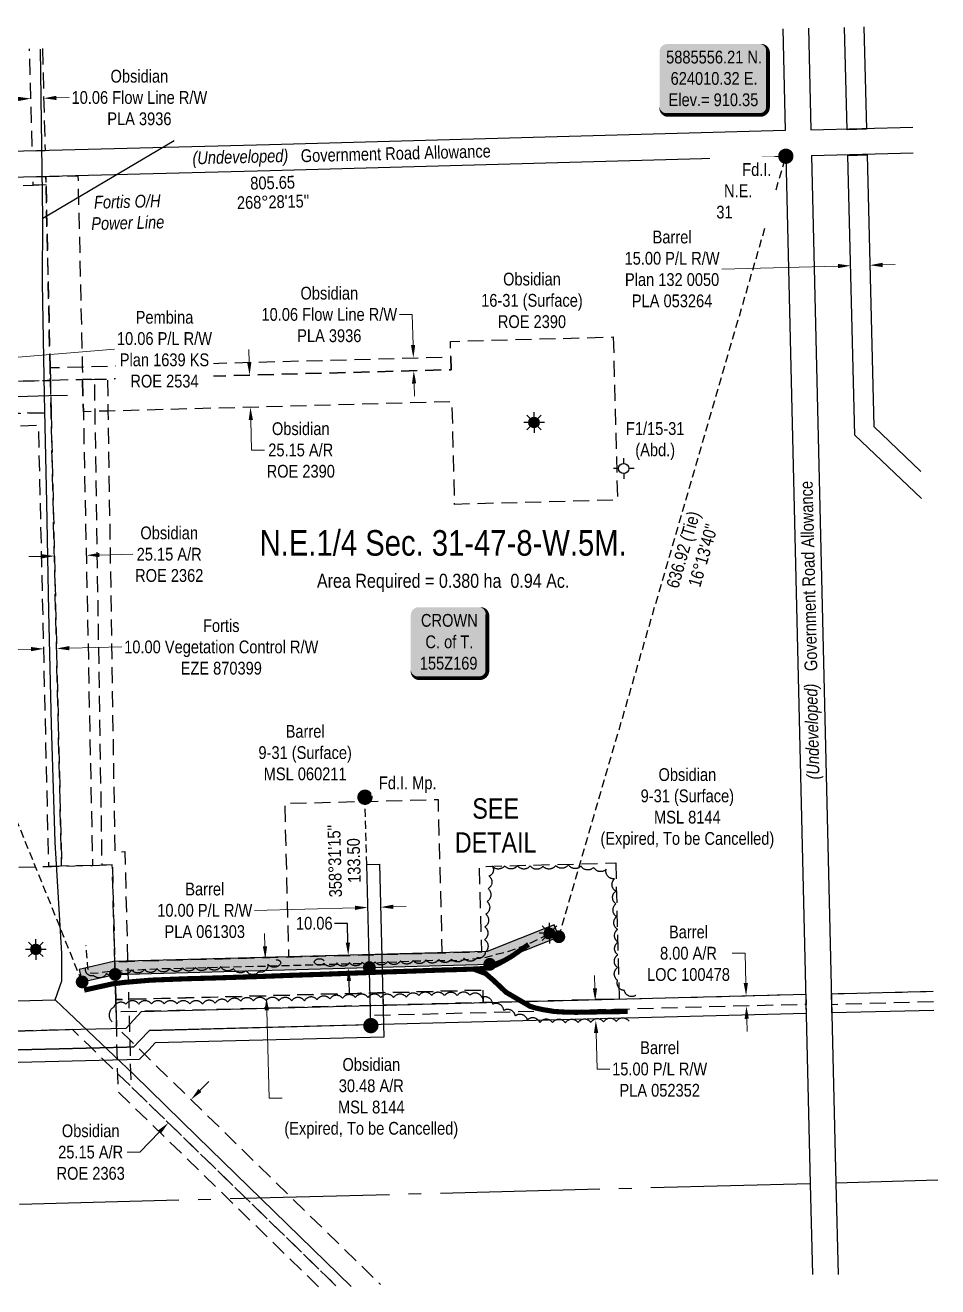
# Model space of a CAD drawing. Extents: x 620737 to 624129, y 5884544 to 5886354.
# Drawn here: x 623414 to 624129, y 5884671 to 5885659 of the extents above; entities that cross this region are included whole.
import ezdxf
from ezdxf.enums import TextEntityAlignment as Align

# ---------------------------------------------------------------- set-up
doc = ezdxf.new("R2010")
doc.units = 0
doc.header["$LTSCALE"] = 5
doc.header["$PDMODE"] = 34
doc.header["$PDSIZE"] = 0.03
for name, pattern in [('0', [1, 1, 0]), ('foc-ACCESSROAD', [3.75, 2.5, -1.25]), ('foc-FLOWLINE', [3.75, 2.5, -1.25]), ('foc-QUARTERLINE', [33, 25, -3, 2, -3]), ('foc-TIELINE', [1.875, 1.25, -0.625]), ('UG_PIPE', [1.875, 1.25, -0.625])]:
    doc.linetypes.add(name, pattern=pattern)
doc.layers.get('Defpoints').update_dxf_attribs({"color": 9})
for name, color, linetype in [('AS-OWNER', 7, 'Continuous'), ('AS-PIPE-UG', 44, 'UG_PIPE'), ('AS-POWER', 104, 'foc-POWER'), ('AS-ROADS', 254, 'Continuous'), ('AS-SYMBOL', 7, 'Continuous'), ('C-AR', 13, 'foc-ACCESSROAD'), ('C-FLOWLINE', 13, 'foc-FLOWLINE'), ('C-SYMBOL', 7, 'Continuous'), ('C-WS', 13, 'foc-ACCESSROAD'), ('C-WS-S', 8, 'Continuous'), ('DETAIL-T', 7, 'Continuous'), ('F-AR', 190, 'foc-ACCESSROAD'), ('F-EZE', 190, 'foc-FLOWLINE'), ('F-RW', 190, 'Continuous'), ('F-WS', 190, 'foc-ACCESSROAD'), ('F-WS-S', 8, 'Continuous'), ('L-AREAREQUIRED', 7, 'Continuous'), ('L-BD', 7, 'Continuous'), ('L-MON', 1, 'Continuous'), ('L-ROAD-T', 7, 'Continuous'), ('L-SEC', 7, 'Continuous'), ('L-SECQ', 8, 'foc-QUARTERLINE'), ('L-TIE', 7, 'foc-TIELINE'), ('P-PROPOSED', 10, 'Continuous'), ('P-PROPOSED-H', 21, 'Continuous'), ('P-TXT', 4, 'Continuous'), ('T-BUSH', 110, '0')]:
    doc.layers.add(name, color=color, linetype=linetype)
for name, color, linetype, lineweight in [('C-AR-T', 13, 'Continuous', 9), ('C-FLOWLINE-T', 13, 'Continuous', 9), ('C-WS-T', 13, 'Continuous', 9), ('F-AR-T', 190, 'Continuous', 9), ('F-EZE-T', 190, 'Continuous', 9), ('F-RW-T', 190, 'Continuous', 9), ('F-WS-T', 190, 'Continuous', 9), ('T-TEXT', 48, 'Continuous', 18)]:
    doc.layers.add(name, color=color, linetype=linetype, lineweight=lineweight)
doc.styles.add('100L', font='ARIALN.TTF', dxfattribs={"height": 11})
doc.styles.add('175L', font='ARIALN.TTF', dxfattribs={"height": 20})
doc.styles.add('80', font='ARIALN.TTF', dxfattribs={"height": 10})
doc.styles.add('80CG', font='ARIALN.TTF', dxfattribs={"height": 10})
doc.styles.add('80L', font='ARIALN.TTF', dxfattribs={"height": 10})
doc.styles.add('80LS', font='ARIALNI.TTF', dxfattribs={"height": 10})
doc.styles.add('foc-LtypeFont', font='ARIALN.TTF', dxfattribs={"height": 7.35})
doc.linetypes.add('foc-POWER', pattern='A,6,-1,["P",foc-LtypeFont,S=0.2,R=0,X=-0.625,Y=-0.75],-1.24,4', length=12.24)
doc.dimstyles.new('Compass 5 000', dxfattribs={"dimscale": 5, "dimtxt": 9, "dimasz": 2, "dimexe": 0.2, "dimexo": 0.0625, "dimgap": 0.5, "dimtad": 0, "dimtih": 1, "dimtoh": 1, "dimzin": 0, "dimdsep": 46, "dimtxsty": '80CG', "dimcen": 0.1, "dimse1": 1, "dimse2": 1, "dimclrd": 256, "dimclrt": 256, "dimaunit": 1, "dimadec": 4, "dimazin": 0, "dimtfac": 0.06, "dimtofl": 0, "dimtmove": 0, "dimatfit": 1, "dimfxl": 0.2, "dimtolj": 1, "dimtzin": 0, "dimlwd": -1, "dimarcsym": 0})

# ---------------------------------------------------------------- blocks, each defined once
blk = doc.blocks.new('*D427')
at = {"layer": 'C-AR-T', "transparency": 16777216}
for p, q in [((623602.06, 5884937.32), (623601.78, 5884947.32)), ((623603.49, 5884887.18), (623605.45, 5884818.32)), ((623605.45, 5884818.32), (623615.45, 5884818.32))]:
    blk.add_line(p, q, dxfattribs=at)
for points in [[(623603.73, 5884937.37), (623600.4, 5884937.28), (623602.35, 5884927.33)], [(623605.15, 5884887.23), (623601.82, 5884887.13), (623603.2, 5884897.18)]]:
    blk.add_solid(points, dxfattribs=at)
at = {"layer": 'Defpoints', "color": 0, "transparency": 16777216}
for p in [(623584.57, 5884926.82), (623602.35, 5884927.33), (623585.43, 5884896.67)]:
    blk.add_point(p, dxfattribs=at)
at = {"layer": 'C-AR-T', "transparency": 16777216, "insert": (623685.39, 5884818.32), "char_height": 10, "attachment_point": 5, "style": '80CG'}
blk.add_mtext('\\A1;Obsidian\\P30.48 A/R\\PMSL 8144\\P(Expired, To be Cancelled)', dxfattribs=at)
blk = doc.blocks.new('*D428')
at = {"layer": 'Defpoints', "color": 0, "transparency": 16777216}
for p in [(624061.15, 5885470.44), (624061.15, 5885470.2), (624076.16, 5885470.59)]:
    blk.add_point(p, dxfattribs=at)
at = {"layer": 'F-RW-T', "transparency": 16777216}
for p, q in [((624051.15, 5885470.19), (623960.24, 5885467.87)), ((624086.15, 5885471.08), (624096.14, 5885471.33))]:
    blk.add_line(p, q, dxfattribs=at)
for points in [[(624051.11, 5885471.85), (624051.19, 5885468.52), (624061.15, 5885470.44)], [(624086.1, 5885472.75), (624086.19, 5885469.41), (624076.15, 5885470.82)]]:
    blk.add_solid(points, dxfattribs=at)
at = {"layer": 'F-RW-T', "transparency": 16777216, "insert": (623921.16, 5885467.87), "char_height": 10, "attachment_point": 5, "style": '80CG'}
blk.add_mtext('\\A1;Barrel\\P15.00 P/L R/W\\PPlan 132 0050\\PPLA 053264', dxfattribs=at)
blk = doc.blocks.new('*D429')
at = {"layer": 'C-FLOWLINE-T', "transparency": 16777216}
for p, q in [((623717.48, 5885432.24), (623707.48, 5885432.24)), ((623718.13, 5885408.25), (623717.48, 5885432.24)), ((623718.93, 5885378.2), (623719.2, 5885368.2))]:
    blk.add_line(p, q, dxfattribs=at)
for points in [[(623719.79, 5885408.3), (623716.46, 5885408.21), (623718.4, 5885398.26)], [(623720.6, 5885378.24), (623717.27, 5885378.15), (623718.67, 5885388.19)]]:
    blk.add_solid(points, dxfattribs=at)
at = {"layer": 'Defpoints', "color": 0, "transparency": 16777216}
for p in [(623718.4, 5885398.26), (623661.23, 5885396.72), (623661.5, 5885386.66)]:
    blk.add_point(p, dxfattribs=at)
at = {"layer": 'C-FLOWLINE-T', "transparency": 16777216, "insert": (623652.48, 5885432.24), "char_height": 10, "attachment_point": 5, "style": '80CG'}
blk.add_mtext('\\A1;Obsidian\\P10.06 Flow Line R/W\\PPLA 3936', dxfattribs=at)
blk = doc.blocks.new('*D430')
at = {"layer": 'C-FLOWLINE-T', "transparency": 16777216}
for p, q in [((623427.01, 5885242.81), (623417.01, 5885242.58)), ((623472.25, 5885243.84), (623498.49, 5885244.44))]:
    blk.add_line(p, q, dxfattribs=at)
for points in [[(623426.97, 5885244.48), (623427.05, 5885241.15), (623437.01, 5885243.04)], [(623472.21, 5885245.51), (623472.29, 5885242.18), (623462.25, 5885243.62)]]:
    blk.add_solid(points, dxfattribs=at)
at = {"layer": 'Defpoints', "color": 0, "transparency": 16777216}
for p in [(623436.51, 5885265.02), (623461.75, 5885265.59), (623462.25, 5885243.62)]:
    blk.add_point(p, dxfattribs=at)
at = {"layer": 'C-FLOWLINE-T', "transparency": 16777216, "insert": (623527, 5885244.44), "char_height": 10, "attachment_point": 5, "style": '80CG'}
blk.add_mtext('\\A1;Obsidian\\P25.15 A/R\\PROE 2362', dxfattribs=at)
blk = doc.blocks.new('*D431')
at = {"layer": 'Defpoints', "color": 0, "transparency": 16777216}
for p in [(623438.69, 5885170.63), (623429.98, 5885114.57), (623439.98, 5885114.8)]:
    blk.add_point(p, dxfattribs=at)
at = {"layer": 'F-EZE-T', "transparency": 16777216}
for p, q in [((623448.69, 5885170.87), (623489.86, 5885171.82)), ((623418.69, 5885170.17), (623408.69, 5885169.94))]:
    blk.add_line(p, q, dxfattribs=at)
for points in [[(623418.65, 5885171.84), (623418.73, 5885168.5), (623428.69, 5885170.4)], [(623448.65, 5885172.53), (623448.73, 5885169.2), (623438.69, 5885170.63)]]:
    blk.add_solid(points, dxfattribs=at)
at = {"layer": 'F-EZE-T', "transparency": 16777216, "insert": (623567.8, 5885171.82), "char_height": 10, "attachment_point": 5, "style": '80CG'}
blk.add_mtext('\\A1;Fortis\\P10.00 Vegetation Control R/W\\PEZE 870399', dxfattribs=at)
blk = doc.blocks.new('*D433')
at = {"layer": 'C-AR-T', "transparency": 16777216}
for p, q in [((623551.06, 5884824.45), (623558.04, 5884831.61)), ((623519.42, 5884791.99), (623503.97, 5884776.14)), ((623503.97, 5884776.14), (623493.97, 5884776.14))]:
    blk.add_line(p, q, dxfattribs=at)
for points in [[(623549.87, 5884825.61), (623552.25, 5884823.29), (623544.08, 5884817.29)], [(623518.23, 5884793.15), (623520.61, 5884790.83), (623526.4, 5884799.15)]]:
    blk.add_solid(points, dxfattribs=at)
at = {"layer": 'Defpoints', "color": 0, "transparency": 16777216}
for p in [(623544.08, 5884817.29), (623554.54, 5884807.09), (623536.86, 5884788.95)]:
    blk.add_point(p, dxfattribs=at)
at = {"layer": 'C-AR-T', "transparency": 16777216, "insert": (623465.44, 5884776.14), "char_height": 10, "attachment_point": 5, "style": '80CG'}
blk.add_mtext('\\A1;Obsidian\\P25.15 A/R\\PROE 2363', dxfattribs=at)
blk = doc.blocks.new('*D434')
at = {"layer": 'Defpoints', "color": 0, "transparency": 16777216}
for p in [(623935.22, 5884896.46), (623861.35, 5884879.51), (623935.62, 5884881.46)]:
    blk.add_point(p, dxfattribs=at)
at = {"layer": 'F-RW-T', "transparency": 16777216}
for p, q in [((623860.69, 5884904.51), (623860.43, 5884914.5)), ((623861.61, 5884869.51), (623862.35, 5884841.21)), ((623862.35, 5884841.21), (623872.35, 5884841.21))]:
    blk.add_line(p, q, dxfattribs=at)
for points in [[(623862.36, 5884904.55), (623859.03, 5884904.46), (623860.96, 5884894.51)], [(623863.28, 5884869.55), (623859.95, 5884869.47), (623861.35, 5884879.51)]]:
    blk.add_solid(points, dxfattribs=at)
at = {"layer": 'F-RW-T', "transparency": 16777216, "insert": (623911.44, 5884841.21), "char_height": 10, "attachment_point": 5, "style": '80CG'}
blk.add_mtext('\\A1;Barrel\\P15.00 P/L R/W\\PPLA 052352', dxfattribs=at)
blk = doc.blocks.new('*D435')
at = {"layer": 'Defpoints', "color": 0, "transparency": 16777216}
for p in [(623970.76, 5884898.4), (623979.2, 5884898.62), (623970.97, 5884890.33)]:
    blk.add_point(p, dxfattribs=at)
at = {"layer": 'F-AR-T', "transparency": 16777216}
for p, q in [((623978.32, 5884931.9), (623968.32, 5884931.9)), ((623978.93, 5884908.62), (623978.32, 5884931.9)), ((623979.67, 5884880.56), (623979.93, 5884870.56))]:
    blk.add_line(p, q, dxfattribs=at)
for points in [[(623980.6, 5884908.67), (623977.27, 5884908.58), (623979.2, 5884898.62)], [(623981.34, 5884880.6), (623978, 5884880.51), (623979.41, 5884890.55)]]:
    blk.add_solid(points, dxfattribs=at)
at = {"layer": 'F-AR-T', "transparency": 16777216, "insert": (623934.01, 5884931.9), "char_height": 10, "attachment_point": 5, "style": '80CG'}
blk.add_mtext('\\A1;Barrel\\P8.00 A/R\\PLOC 100478', dxfattribs=at)
blk = doc.blocks.new('*D440')
at = {"layer": 'C-FLOWLINE-T', "transparency": 16777216}
for p, q in [((623408.57, 5885601.07), (623398.58, 5885600.8)), ((623438.63, 5885601.88), (623448.62, 5885602.15))]:
    blk.add_line(p, q, dxfattribs=at)
for points in [[(623408.53, 5885602.74), (623408.62, 5885599.41), (623418.57, 5885601.34)], [(623438.58, 5885603.55), (623438.67, 5885600.22), (623428.63, 5885601.61)]]:
    blk.add_solid(points, dxfattribs=at)
at = {"layer": 'Defpoints', "color": 0, "transparency": 16777216}
for p in [(623428.63, 5885601.61), (623418.79, 5885593.22), (623428.85, 5885593.49)]:
    blk.add_point(p, dxfattribs=at)
at = {"layer": 'C-FLOWLINE-T', "transparency": 16777216, "insert": (623503.62, 5885602.15), "char_height": 10, "attachment_point": 5, "style": '80CG'}
blk.add_mtext('\\A1;Obsidian\\P10.06 Flow Line R/W\\PPLA 3936', dxfattribs=at)
blk = doc.blocks.new('*U477')
h = blk.add_hatch(color=255)
edge = h.paths.add_edge_path()
edge.add_line((-24, -28.5), (24, -28.5))
edge.add_arc((24, -22.5), 6, 270, 360)
edge.add_line((30, -22.5), (30, 21))
edge.add_arc((24, 21), 6, 0, 90)
edge.add_line((24, 27), (-24, 27))
edge.add_arc((-24, 21), 6, 90, 180)
edge.add_line((-30, 21), (-30, -22.5))
edge.add_arc((-24, -22.5), 6, 180, 270)
at = {"color": 14, "flags": 128}
blk.add_lwpolyline([(-24, -28.5, 3, 3, 0), (24, -28.5, 3, 3, 0.414214), (30, -22.5, 3, 3, 0), (30, 21, 3, 0, 0.414214), (24, 27, 0, 0, 0), (-24, 27, 0, 0, 0.414214), (-30, 21, 0, 0, 0), (-30, -22.5, 0, 3, 0.414214)], format="xyseb", close=True, dxfattribs=at)
at = {"color": 14, "style": '80'}
blk.add_attdef('ENTER_TEXT_001', (-26.85, -4.92), '', height=10, dxfattribs=at)
blk = doc.blocks.new('*D445')
at = {"layer": 'Defpoints', "color": 0, "transparency": 16777216}
for p in [(623328.8, 5885400.66), (623338.81, 5885401.48), (623339.5, 5885393.12)]:
    blk.add_point(p, dxfattribs=at)
at = {"layer": 'F-RW-T', "transparency": 16777216}
for p, q in [((623349.47, 5885393.94), (623484.21, 5885405.01)), ((623319.52, 5885391.48), (623309.56, 5885390.66))]:
    blk.add_line(p, q, dxfattribs=at)
for points in [[(623319.39, 5885393.14), (623319.66, 5885389.82), (623329.49, 5885392.3)], [(623349.33, 5885395.6), (623349.6, 5885392.28), (623339.5, 5885393.12)]]:
    blk.add_solid(points, dxfattribs=at)
at = {"layer": 'F-RW-T', "transparency": 16777216, "insert": (623523.3, 5885405.01), "char_height": 10, "attachment_point": 5, "style": '80CG', "bg_fill": 3, "box_fill_scale": 1.1, "bg_fill_color": 256, "bg_fill_true_color": 13158600, "bg_fill_transparency": 0}
blk.add_mtext('\\A1;Pembina\\P10.06 P/L R/W\\PPlan 1639 KS\\PROE 2534', dxfattribs=at)
blk = doc.blocks.new('fdia')
at = {"color": 255, "const_width": 1}
blk.add_lwpolyline([(-0.5, 0, 1), (0.5, 0, 1)], format="xyb", close=True, dxfattribs=at)
blk = doc.blocks.new('Fdiaa')
blk.add_blockref('fdia', (0, 0))
blk = doc.blocks.new('fdib')
at = {"color": 1, "const_width": 1.6}
blk.add_lwpolyline([(-0.4, 0, 1), (0.4, 0, 1)], format="xyb", close=True, dxfattribs=at)
at = {"color": 1}
blk.add_circle((0, 0), 0.8, dxfattribs=at)
blk = doc.blocks.new('Fdibb')
blk.add_blockref('fdib', (0, 0))
blk = doc.blocks.new('fdicc')
for name in ['Fdibb', 'Fdiaa']:
    blk.add_blockref(name, (0, 0))
blk = doc.blocks.new('FDI')
blk.add_blockref('fdicc', (0, 0))
blk = doc.blocks.new('PLIA')
at = {"color": 255, "const_width": 1}
blk.add_lwpolyline([(-0.5, 0, 1), (0.5, 0, 1)], format="xyb", close=True, dxfattribs=at)
blk = doc.blocks.new('PLIAA')
blk.add_blockref('PLIA', (0, 0))
blk = doc.blocks.new('PLIB')
at = {"color": 1}
blk.add_circle((0, 0), 0.8, dxfattribs=at)
blk = doc.blocks.new('PLIBB')
blk.add_blockref('PLIB', (0, 0))
blk = doc.blocks.new('PLICC')
for name in ['PLIAA', 'PLIBB']:
    blk.add_blockref(name, (0, 0))
blk = doc.blocks.new('PLI')
blk.add_blockref('PLICC', (0, 0))
blk = doc.blocks.new('RISER')
h = blk.add_hatch(color=255)
h.dxf.hatch_style = 1
edge = h.paths.add_edge_path()
edge.add_arc((0, 0), 0.7, 0, 360)
blk.add_hatch(color=13).paths.add_polyline_path([(0.58, -0.15), (-0.58, -0.15, 0.774597)])
at = {"color": 13}
blk.add_line((-0.58, -0.15), (0.58, -0.15), dxfattribs=at)
blk.add_circle((0, 0), 0.6, dxfattribs=at)
blk = doc.blocks.new('GAS')
h = blk.add_hatch(color=255)
h.dxf.hatch_style = 1
edge = h.paths.add_edge_path()
edge.add_arc((0, 0), 0.9, 0, 360)
for p, q in [((-0.81, 0), (-1.62, 0)), ((-0.57, 0.57), (-1.14, 1.14)), ((0, 0.81), (0, 1.62)), ((0.57, 0.57), (1.14, 1.14)), ((1.62, 0), (0.81, 0)), ((-0.57, -0.57), (-1.14, -1.14)), ((0, -0.81), (0, -1.62)), ((1.14, -1.14), (0.57, -0.57))]:
    blk.add_line(p, q)
blk.add_circle((0, 0), 0.8)
blk = doc.blocks.new('*D446')
at = {"layer": 'Defpoints', "color": 0, "transparency": 16777216}
for p in [(623682.24, 5884984.33), (623692.23, 5884984.59), (623682.67, 5884967.78)]:
    blk.add_point(p, dxfattribs=at)
at = {"layer": 'F-AR-T', "transparency": 16777216}
for p, q in [((623672.67, 5884967.53), (623593.95, 5884965.49)), ((623702.66, 5884968.3), (623712.66, 5884968.56))]:
    blk.add_line(p, q, dxfattribs=at)
for points in [[(623672.63, 5884969.19), (623672.71, 5884965.86), (623682.67, 5884967.78)], [(623702.62, 5884969.97), (623702.7, 5884966.63), (623692.66, 5884968.04)]]:
    blk.add_solid(points, dxfattribs=at)
at = {"layer": 'F-AR-T', "transparency": 16777216, "insert": (623554.86, 5884965.49), "char_height": 10, "attachment_point": 5, "style": '80CG'}
blk.add_mtext('\\A1;Barrel\\P10.00 P/L R/W\\PPLA 061303', dxfattribs=at)
blk = doc.blocks.new('*D447')
at = {"layer": 'C-AR-T', "transparency": 16777216}
for p, q in [((623589.74, 5885394.73), (623589.48, 5885404.73)), ((623590.96, 5885349.6), (623591.59, 5885326.07)), ((623591.59, 5885326.07), (623601.59, 5885326.07))]:
    blk.add_line(p, q, dxfattribs=at)
for points in [[(623591.41, 5885394.78), (623588.08, 5885394.69), (623590.01, 5885384.73)], [(623592.62, 5885349.64), (623589.29, 5885349.55), (623590.69, 5885359.59)]]:
    blk.add_solid(points, dxfattribs=at)
at = {"layer": 'Defpoints', "color": 0, "transparency": 16777216}
for p in [(623594.37, 5885384.85), (623590.69, 5885359.59), (623595.04, 5885359.71)]:
    blk.add_point(p, dxfattribs=at)
at = {"layer": 'C-AR-T', "transparency": 16777216, "insert": (623630.11, 5885326.07), "char_height": 10, "attachment_point": 5, "style": '80CG'}
blk.add_mtext('\\A1;Obsidian\\P25.15 A/R\\PROE 2390', dxfattribs=at)
blk = doc.blocks.new('*U454')
h = blk.add_hatch(color=254)
edge = h.paths.add_edge_path()
edge.add_line((-36.5, -28.5), (36.5, -28.5))
edge.add_arc((36.5, -22.5), 6, 270, 360)
edge.add_line((42.5, -22.5), (42.5, 21))
edge.add_arc((36.5, 21), 6, 0, 90)
edge.add_line((36.5, 27), (-36.5, 27))
edge.add_arc((-36.5, 21), 6, 90, 180)
edge.add_line((-42.5, 21), (-42.5, -22.5))
edge.add_arc((-36.5, -22.5), 6, 180, 270)
at = {"color": 1, "flags": 128}
blk.add_lwpolyline([(-36.5, -28.5, 3, 3, 0), (36.5, -28.5, 3, 3, 0.414214), (42.5, -22.5, 3, 3, 0), (42.5, 21, 3, 0, 0.414214), (36.5, 27, 0, 0, 0), (-36.5, 27, 0, 0, 0.414214), (-42.5, 21, 0, 0, 0), (-42.5, -22.5, 0, 3, 0.414214)], format="xyseb", close=True, dxfattribs=at)
blk.add_lwpolyline([(-29.18, -17.3, 0, 10, 0), (0, 0, 5, 5, 0)], format="xyseb", dxfattribs=at)
at = {"color": 1, "style": '80'}
blk.add_attdef('ENTER_TEXT_001', (-35.99, -5), '', height=10, dxfattribs=at)
blk = doc.blocks.new('GABD')
for p, q in [((-0.81, 0), (-1.62, 0)), ((0, 0.81), (0, 1.62)), ((1.62, 0), (0.81, 0)), ((0, -0.81), (0, -1.62))]:
    blk.add_line(p, q)
blk.add_circle((0, 0), 0.8)
blk = doc.blocks.new('*D474')
at = {"layer": 'Defpoints', "color": 0, "transparency": 16777216}
for p in [(623667.34, 5884930.26), (623717.82, 5884931.62), (623718.08, 5884921.65)]:
    blk.add_point(p, dxfattribs=at)
at = {"layer": 'P-TXT', "transparency": 16777216}
for p, q in [((623666.66, 5884955.36), (623656.66, 5884955.36)), ((623667.07, 5884940.26), (623666.66, 5884955.36)), ((623667.87, 5884910.29), (623668.14, 5884900.3))]:
    blk.add_line(p, q, dxfattribs=at)
for points in [[(623668.73, 5884940.3), (623665.4, 5884940.22), (623667.34, 5884930.26)], [(623669.54, 5884910.34), (623666.21, 5884910.25), (623667.61, 5884920.29)]]:
    blk.add_solid(points, dxfattribs=at)
at = {"layer": 'P-TXT', "transparency": 16777216, "insert": (623640.71, 5884955.36), "char_height": 10, "attachment_point": 5, "style": '80CG'}
blk.add_mtext('\\A1;10.06', dxfattribs=at)

msp = doc.modelspace()

# ---------------------------------------------------------------- hatches: boundary and pattern name
at = {"layer": 'P-PROPOSED-H'}
h = msp.add_hatch(color=256, dxfattribs=at)
h.dxf.hatch_style = 1
h.paths.add_polyline_path([(623458.751, 5884909.489), (623484.63, 5884915.359), (623778.213, 5884923.267), (623832.402, 5884944.884), (623828.676, 5884954.225), (623776.151, 5884933.272), (623483.37, 5884925.385), (623456.526, 5884919.296)])

# ---------------------------------------------------------------- linework, layer by layer
at = {"layer": 'AS-PIPE-UG', "flags": 128}
msp.add_lwpolyline([(623823.893, 5884946.336), (623819.259, 5884944.177), (623810.211, 5884939.937), (623799.899, 5884935.626), (623791.553, 5884932.946), (623783.486, 5884931.036), (623774.104, 5884928.217), (623752.024, 5884925.934), (623734.317, 5884926.154), (623715.147, 5884925.508), (623691.757, 5884924.366), (623671.804, 5884923.535), (623636.263, 5884922.596), (623609.203, 5884921.836), (623575.688, 5884921.069), (623545.737, 5884920.229), (623516.644, 5884919.499), (623483.507, 5884917.897), (623467.83, 5884915.963), (623464.859, 5884916.252), (623463.123, 5884920.3), (623462.553, 5884930.475), (623462.123, 5884934.035), (623461.751, 5884938.124)], dxfattribs=at)
at = {"layer": 'AS-POWER', "flags": 128}
for points in [[(623428.007, 5885507.705), (623426.222, 5885640.112)], [(623437.719, 5884895.517), (623442.718, 5884910.3), (623442.718, 5884931.748), (623437.534, 5885018.987), (623434.855, 5885111.151), (623432.661, 5885199.599), (623431.19, 5885284.99), (623429.239, 5885368.79), (623427.693, 5885457.008), (623428.007, 5885507.705), (623530.941, 5885568.536)], [(623109.327, 5885361.07), (623157.574, 5885362.956), (623243.62, 5885364.688), (623332.297, 5885365.713), (623432.6, 5885368.706), (623447.311, 5885368.955)], [(623318.064, 5884892.205), (623437.719, 5884895.517)], [(623437.719, 5884895.517), (623499.388, 5884836.952), (623548.93, 5884788.515), (623669.637, 5884670.937)]]:
    msp.add_lwpolyline(points, dxfattribs=at)
at = {"layer": 'AS-ROADS', "const_width": 3.999, "flags": 128}
for points in [[(623808.685, 5884938.798), (623795.4, 5884929.504), (623789.649, 5884926.177), (623784.056, 5884923.155), (623777.863, 5884920.44), (623769.385, 5884919.694), (623752.289, 5884919.119), (623735.672, 5884918.623), (623715.674, 5884917.886), (623685.462, 5884916.926), (623649.068, 5884915.512), (623621.356, 5884914.603), (623597.774, 5884913.712), (623559.896, 5884912.473), (623540.665, 5884911.965), (623512.738, 5884910.88), (623492.121, 5884909.137), (623482.695, 5884907.99), (623460.377, 5884903.06)], [(623886.399, 5884886.297), (623869.247, 5884886.089), (623846.173, 5884885.674), (623837.987, 5884885.802), (623828.744, 5884886.334), (623819.784, 5884887.815), (623813.513, 5884889.186), (623809.568, 5884890.522), (623790.991, 5884901.394), (623781.552, 5884910.361), (623774.99, 5884916.07), (623766.264, 5884919.256)]]:
    msp.add_lwpolyline(points, dxfattribs=at)
at = {"layer": 'C-AR', "flags": 128}
msp.add_lwpolyline([(623466.863, 5885000.785), (623442.638, 5885000.155), (623434.415, 5885355.458), (623433.833, 5885380.613), (623433.612, 5885390.6), (623430.455, 5885533.828), (623430.313, 5885540.293), (623455.469, 5885540.957), (623458.884, 5885391.279), (623459.114, 5885381.215), (623459.688, 5885356.072), (623466.863, 5885000.785)], close=True, dxfattribs=at)
at = {"layer": 'C-FLOWLINE', "flags": 128}
for points in [[(623427.583, 5885640.471), (623429.744, 5885560.396), (623419.681, 5885560.13), (623417.52, 5885640.205)], [(623644.071, 5884670.702), (623572.648, 5884740.12), (623487.023, 5884823.341), (623482.398, 5885001.19), (623474.435, 5885000.983), (623468.905, 5885356.319), (623468.514, 5885381.468), (623459.114, 5885381.215), (623457.618, 5885381.175), (623433.833, 5885380.613), (623433.612, 5885390.6), (623458.884, 5885391.279), (623747.846, 5885399.048), (623748.121, 5885388.986), (623478.578, 5885381.738), (623478.969, 5885356.59), (623484.332, 5885011.3), (623492.19, 5885011.505), (623496.978, 5884827.69), (623584.955, 5884742.183), (623657.635, 5884671.547)]]:
    msp.add_lwpolyline(points, dxfattribs=at)
msp.add_lwpolyline([(623430.455, 5885533.828), (623420.398, 5885533.586), (623420.224, 5885540.027), (623430.313, 5885540.293), (623430.455, 5885533.828)], close=True, dxfattribs=at)
at = {"layer": 'C-WS', "flags": 128}
for points in [[(623433.612, 5885390.6), (623433.833, 5885380.613), (623402.083, 5885379.847), (623387.058, 5885379.486), (623281.616, 5885376.946), (623281.385, 5885387.014), (623280.822, 5885411.573), (623280.592, 5885421.626), (623280.373, 5885431.157), (623280.143, 5885441.21), (623278.99, 5885491.52), (623278.105, 5885530.158), (623420.398, 5885533.586), (623430.455, 5885533.828), (623433.612, 5885390.6)], [(623875.074, 5885414.625), (623878.359, 5885286.956), (623750.693, 5885283.523), (623748.795, 5885363.846), (623478.969, 5885356.59), (623468.905, 5885356.319), (623459.688, 5885356.072), (623459.114, 5885381.215), (623468.514, 5885381.468), (623478.578, 5885381.738), (623748.121, 5885388.986), (623747.846, 5885399.048), (623747.409, 5885411.192), (623875.074, 5885414.625)], [(623876.994, 5885002.699), (623879.625, 5884896.052), (623878.591, 5884896.025), (623772.98, 5884893.297), (623772.776, 5884903.049), (623684.582, 5884900.769), (623676.587, 5884900.562), (623674.579, 5884900.51), (623494.834, 5884895.837), (623485.143, 5884895.616), (623484.371, 5884925.318), (623494.428, 5884925.589), (623771.952, 5884933.083), (623770.227, 5884999.882), (623876.994, 5885002.699)]]:
    msp.add_lwpolyline(points, close=True, dxfattribs=at)
for points in [[(623109.052, 5885372.79), (623207.643, 5885375.164), (623281.616, 5885376.946), (623387.058, 5885379.486), (623402.083, 5885379.847), (623433.833, 5885380.613), (623434.415, 5885355.458), (623406.064, 5885354.775), (623401.358, 5885354.662), (623386.332, 5885354.3), (623299.415, 5885352.207), (623288.08, 5885351.934), (623269.367, 5885351.483), (623208.286, 5885350.012), (623109.643, 5885347.636)], [(623657.635, 5884671.547), (623586.451, 5884740.728), (623496.978, 5884827.69), (623486.648, 5884837.729), (623475.001, 5884849.049), (623464.959, 5884858.81), (623451.194, 5884872.188), (623379.77, 5884870.287), (623364.745, 5884869.889), (623358.672, 5884869.727), (623358.459, 5884877.873), (623358.199, 5884887.877), (623357.545, 5884913.032), (623355.338, 5884997.884), (623368.457, 5884998.225), (623383.484, 5884998.629), (623425.071, 5884999.699), (623435.074, 5884999.958), (623460.23, 5885000.613), (623466.863, 5885000.785), (623482.398, 5885001.19), (623484.375, 5884925.144), (623484.391, 5884924.533), (623485.16, 5884894.973), (623485.176, 5884894.36), (623485.42, 5884884.971), (623485.702, 5884874.13), (623496.044, 5884864.107), (623503.247, 5884857.138), (623621.602, 5884741.633), (623692.58, 5884672.434)]]:
    msp.add_lwpolyline(points, dxfattribs=at)
at = {"layer": 'F-AR', "flags": 128}
msp.add_lwpolyline([(623694.392, 5884901.022), (623694.644, 5884891.273), (624025.958, 5884899.833), (624026.149, 5884891.838), (623684.857, 5884883.02), (623684.399, 5884900.764), (623694.392, 5884901.022)], close=True, dxfattribs=at)
msp.add_lwpolyline([(624126.094, 5884893.836), (624046.272, 5884891.643), (624046.07, 5884900.139), (624125.895, 5884902.194)], dxfattribs=at)
at = {"layer": 'F-EZE', "flags": 128}
for points in [[(623434.415, 5885355.458), (623442.638, 5885000.155), (623432.636, 5884999.895), (623424.643, 5885345.214), (623406.322, 5885344.774), (623406.064, 5885354.775), (623434.415, 5885355.458)], [(623772.776, 5884903.049), (623772.98, 5884893.297), (623485.397, 5884885.866), (623485.143, 5884895.616), (623494.834, 5884895.837), (623674.579, 5884900.51), (623676.587, 5884900.562), (623684.582, 5884900.769), (623772.776, 5884903.049)]]:
    msp.add_lwpolyline(points, close=True, dxfattribs=at)
at = {"layer": 'F-RW'}
for points in [[(624071.383, 5885657.514), (624073.429, 5885577.402), (624058.425, 5885577.007), (624056.38, 5885657.117)], [(624116.702, 5885288.155), (624064.53, 5885337.848), (624058.938, 5885556.903), (624073.942, 5885557.299), (624079.376, 5885344.436), (624116.197, 5885309.364)], [(623387.176, 5884855.859), (623472.63, 5884857.977), (623493.758, 5884858.5), (623499.236, 5884858.636), (623503.712, 5884863.292), (623511.462, 5884871.54), (623685.038, 5884876.025), (623681.801, 5885001.367), (623691.795, 5885001.625), (623695.289, 5884866.29), (623515.874, 5884861.654), (623510.919, 5884856.328), (623504.086, 5884849.148), (623503.701, 5884848.743), (623494.023, 5884848.503), (623482.678, 5884848.222), (623387.416, 5884845.861)], [(623387.405, 5884870.489), (623457.809, 5884872.364), (623493.364, 5884873.309), (623505.205, 5884886.378), (624025.958, 5884899.833), (624025.907, 5884890.835), (624026.316, 5884884.843), (623511.462, 5884871.54), (623503.712, 5884863.292), (623499.236, 5884858.636), (623493.758, 5884858.5), (623472.63, 5884857.977), (623387.176, 5884855.859)], [(624126.252, 5884887.205), (624046.423, 5884885.304), (624046.272, 5884891.643), (624046.07, 5884900.139), (624125.895, 5884902.194)]]:
    msp.add_lwpolyline(points, dxfattribs=at)
at = {"layer": 'F-WS', "flags": 128}
msp.add_lwpolyline([(623683.626, 5884930.698), (623620.847, 5884929.003), (623617.726, 5885049.266), (623737.686, 5885052.378), (623740.802, 5884932.242), (623683.626, 5884930.698)], close=True, dxfattribs=at)
at = {"layer": 'L-SEC'}
for p, q in [((624007.891, 5885655.916), (624009.787, 5885576.318)), ((624027.999, 5885656.395), (624029.895, 5885576.797)), ((624009.787, 5885576.318), (623605.707, 5885565.055)), ((624029.895, 5885576.797), (624109.776, 5885578.929)), ((623605.707, 5885565.055), (623204.707, 5885554.831)), ((624030.431, 5885556.691), (624110.255, 5885558.821)), ((624030.431, 5885556.691), (624049.6, 5884751.923)), ((623606.191, 5885544.951), (624010.324, 5885556.212)), ((624010.324, 5885556.212), (624029.493, 5884751.444)), ((623205.244, 5885534.725), (623606.191, 5885544.951)), ((624029.493, 5884751.444), (624031.322, 5884680.332)), ((624049.6, 5884751.923), (624051.305, 5884680.332))]:
    msp.add_line(p, q, dxfattribs=at)
at = {"layer": 'L-SECQ'}
for p, q in [((624029.493, 5884751.444), (623258.623, 5884731.148)), ((624129.423, 5884754.078), (624049.6, 5884751.923))]:
    msp.add_line(p, q, dxfattribs=at)
at = {"layer": 'L-TIE'}
for p, q in [((623832.402, 5884944.884), (624010.324, 5885556.212)), ((623681.801, 5885001.367), (623680.439, 5885054.136))]:
    msp.add_line(p, q, dxfattribs=at)
at = {"layer": 'P-PROPOSED'}
msp.add_lwpolyline([(623458.751, 5884909.489), (623484.63, 5884915.359), (623778.213, 5884923.267), (623832.402, 5884944.884), (623828.676, 5884954.225), (623776.151, 5884933.272), (623483.37, 5884925.385), (623456.526, 5884919.296)], close=True, dxfattribs=at)
at = {"layer": 'T-BUSH', "flags": 128}
for points in [[(623892.788, 5884898.898, -0.5205671), (623883.773, 5884902.822, -0.5205671), (623878.506, 5884910.745, -0.5205671), (623878.424, 5884920.7, -0.5205671), (623878.563, 5884930.696, -0.5205671), (623878.846, 5884940.688, -0.5205671), (623878.508, 5884950.665, -0.5205671), (623877.725, 5884960.631, -0.5205671), (623877.168, 5884970.606, -0.5205671), (623877.125, 5884980.602, -0.5205671), (623876.066, 5884990.211, -0.5205671), (623869.44, 5884997.696, -0.5205671), (623859.731, 5884999.229, -0.5205671), (623849.795, 5885000.321, -0.5205671), (623839.858, 5885001.413, -0.5205671), (623829.913, 5885000.767, -0.5205671), (623819.949, 5885000.198, -0.5205671), (623809.955, 5885000.411, -0.5205671), (623799.96, 5885000.564, -0.5205671), (623789.964, 5885000.526, -0.5205671), (623779.967, 5885000.487, -0.5205671), (623777.652, 5884992.41, -0.5205671), (623776.978, 5884982.436, -0.5205671), (623776.088, 5884972.481, -0.5205671), (623775.085, 5884962.535, -0.5205671), (623774.396, 5884952.567, -0.5205671), (623774.005, 5884942.578, -0.5205671), (623774.638, 5884932.683, -0.5205671), (623768.197, 5884928.549, -0.5205671), (623758.218, 5884927.968, -0.5205671), (623748.236, 5884927.424, -0.5205671), (623738.247, 5884927.038, -0.5205671), (623728.258, 5884926.651, -0.5205671), (623718.269, 5884926.269, -0.5205671), (623708.28, 5884925.901, -0.5205671), (623698.29, 5884925.532, -0.5205671), (623688.3, 5884925.171, -0.5205671), (623678.308, 5884924.868, -0.5205671), (623668.316, 5884924.564, -0.5205671), (623658.323, 5884924.319, -0.5205671), (623648.328, 5884924.169, -0.5205671), (623640.473, 5884925.074, -0.5205671), (623648.477, 5884926.025, -0.5205671)], [(623610.934, 5884926.61, -0.5205671), (623614.393, 5884923.874, -0.5205671), (623604.416, 5884923.254, -0.5205671), (623596.975, 5884917.244, -0.5205671), (623587.236, 5884918.429, -0.5205671), (623577.364, 5884920.002, -0.5205671), (623567.486, 5884921.474, -0.5205671), (623557.495, 5884921.128, -0.5205671), (623547.505, 5884920.782, -0.5205671), (623537.514, 5884920.436, -0.5205671), (623527.524, 5884920.081, -0.5205671), (623517.535, 5884919.698, -0.5205671), (623507.546, 5884919.315, -0.5205671), (623497.56, 5884918.858, -0.5205671), (623487.624, 5884917.92, -0.5205671), (623477.79, 5884916.128, -0.5205671), (623467.955, 5884914.336, -0.5205671), (623461.305, 5884919.955, -0.5205671)], [(623887.442, 5884878.651, 0.5205671), (623877.446, 5884878.502, 0.5205671), (623867.455, 5884878.195, 0.5205671), (623857.467, 5884877.787, 0.5205671), (623847.475, 5884877.54, 0.5205671), (623837.479, 5884877.444, 0.5205671), (623827.484, 5884877.608, 0.5205671), (623817.488, 5884877.697, 0.5205671), (623807.786, 5884879.76, 0.5205671), (623798.307, 5884882.873, 0.5205671), (623789.245, 5884887.093, 0.5205671), (623780.566, 5884892.018, 0.5205671), (623772.096, 5884897.327, 0.5205671), (623762.703, 5884899.042, 0.5205671), (623752.711, 5884898.754, 0.5205671), (623742.717, 5884898.685, 0.5205671), (623732.721, 5884898.814, 0.5205671), (623722.733, 5884898.828, 0.5205671), (623712.835, 5884897.426, 0.5205671), (623702.869, 5884897.23, 0.5205671), (623692.872, 5884897.29, 0.5205671), (623682.876, 5884897.351, 0.5205671), (623672.885, 5884897.196, 0.5205671), (623662.903, 5884896.658, 0.5205671), (623652.921, 5884896.121, 0.5205671), (623642.941, 5884895.548, 0.5205671), (623632.982, 5884894.682, 0.5205671), (623622.989, 5884894.68, 0.5205671), (623612.992, 5884894.74, 0.5205671), (623602.996, 5884894.801, 0.5205671), (623593.001, 5884894.656, 0.5205671), (623583.008, 5884894.422, 0.5205671), (623573.04, 5884893.708, 0.5205671), (623563.079, 5884892.861, 0.5205671), (623553.113, 5884892.15, 0.5205671), (623543.117, 5884892.17, 0.5205671), (623533.12, 5884892.191, 0.5205671), (623523.124, 5884892.211, 0.5205671), (623513.127, 5884892.189, 0.5205671), (623503.131, 5884892.144, 0.5205671), (623493.135, 5884892.098, 0.5205671), (623483.484, 5884889.622, 0.5205671), (623482.321, 5884878.213, 0.5205671)]]:
    msp.add_lwpolyline(points, format="xyb", dxfattribs=at)

# ---------------------------------------------------------------- block references
at = {"layer": 'AS-OWNER'}
ref = msp.add_blockref('*U477', (623746.382, 5885175.909), dxfattribs=at)
ref.add_attrib('ENTER_TEXT_001', 'CROWN', (623724.322, 5885187.681), dxfattribs={"layer": '0', "color": 14, "height": 10, "style": '80'})
ref.add_attrib('ENTER_TEXT_002', 'C. of T.', (623727.818, 5885170.837), dxfattribs={"layer": '0', "color": 14, "height": 10, "style": '80'})
ref.add_attrib('ENTER_TEXT_003', '155Z169', (623723.415, 5885154.129), dxfattribs={"layer": '0', "color": 14, "height": 10, "style": '80'})
at = {"layer": 'AS-SYMBOL', "xscale": 5.000000000000004, "yscale": 5.000000000000004, "zscale": 5.000000000000004}
msp.add_blockref('RISER', (623824.01, 5884946.403), dxfattribs=at)
at = {"layer": 'C-WS-S'}
for p, xscale, yscale, zscale in [((623812.934, 5885347.718), 4.99824005, 4.99824005, 4.99824005), ((623825.083, 5884947.598), 5.000000000000004, 5.000000000000004, 5.000000000000004), ((623422.435, 5884934.966), 4.99824005, 4.99824005, 4.99824005)]:
    msp.add_blockref('GAS', p, dxfattribs=dict(at, xscale=xscale, yscale=yscale, zscale=zscale))
at = {"layer": 'DETAIL-T'}
ref = msp.add_blockref('*U454', (623953.805, 5885617.085), dxfattribs=dict(at, xscale=0.99964801, yscale=0.99964801, zscale=0.99964801))
ref.add_attrib('ENTER_TEXT_001', '5885556.21 N.', (623916.499, 5885628.853), dxfattribs={"layer": '0', "color": 1, "height": 9.99648, "style": '80'})
ref.add_attrib('ENTER_TEXT_002', '624010.32 E.', (623920.021, 5885612.151), dxfattribs={"layer": '0', "color": 1, "height": 9.99648, "style": '80'})
ref.add_attrib('ENTER_TEXT_003', 'Elev.= 910.35', (623918.408, 5885595.45), dxfattribs={"layer": '0', "color": 1, "height": 9.99648, "style": '80'})
at = {"layer": 'F-WS-S', "xscale": 4.99824005, "yscale": 4.99824005, "zscale": 4.99824005}
msp.add_blockref('GABD', (623883.221, 5885311.665), dxfattribs=at)
at = {"layer": 'L-MON', "xscale": 5.000000000000004, "yscale": 5.000000000000004, "zscale": 5.000000000000004}
for name, p in [('FDI', (624010.324, 5885556.212)), ('FDI', (623680.439, 5885054.136)), ('PLI', (623832.402, 5884944.884)), ('PLI', (623683.888, 5884920.721)), ('PLI', (623778.213, 5884923.267)), ('PLI', (623458.751, 5884909.489)), ('PLI', (623484.63, 5884915.359)), ('FDI', (623685.058, 5884875.24))]:
    msp.add_blockref(name, p, dxfattribs=at)

# ---------------------------------------------------------------- texts
at = {"layer": 'AS-POWER', "insert": (623494.313, 5885512.334), "char_height": 10, "width": 57.1191, "attachment_point": 5, "rotation": 1.349949, "style": '80CG'}
msp.add_mtext('\\A1;{\\fArial Narrow|b0|i1|c0|p34;Fortis O/H\\PPower Line}', dxfattribs=at)
at = {"layer": 'C-SYMBOL', "color": 3, "style": '175L'}
msp.add_text('N.E.1/4 Sec. 31-47-8-W.5M.', height=20, dxfattribs=at).set_placement((623741.731, 5885237.356), align=Align.BOTTOM_CENTER)
at = {"layer": 'C-WS-T', "char_height": 10, "attachment_point": 5, "style": '80CG'}
for s, insert, width in [('\\A1;Obsidian\\P16-31 (Surface)\\PROE 2390', (623811.322, 5885443.252), 78.99495), ('\\A1;Obsidian\\P9-31 (Surface)\\PMSL 8144\\P(Expired, To be Cancelled)', (623933.129, 5885045.36), 135.66617)]:
    msp.add_mtext(s, dxfattribs=dict(at, insert=insert, width=width))
at = {"layer": 'DETAIL-T', "color": 3, "insert": (623782.873, 5885032.022), "char_height": 15.9877, "width": 63.58712, "attachment_point": 5, "style": '80CG'}
msp.add_mtext('SEE\\PDETAIL', dxfattribs=at)
at = {"layer": 'F-WS-T', "char_height": 10, "attachment_point": 5, "style": '80CG'}
for s, insert, width in [('\\A1;F1/15-31 (Abd.)', (623907.915, 5885333.083), 30.59795), ('\\A1;Barrel\\P9-31 (Surface)\\PMSL 060211', (623633.546, 5885089.024), 78.99495)]:
    msp.add_mtext(s, dxfattribs=dict(at, insert=insert, width=width))
at = {"layer": 'L-AREAREQUIRED', "color": 5, "style": '100L'}
msp.add_text('Area Required = 0.380 ha  0.94 Ac.', height=11, dxfattribs=at).set_placement((623741.731, 5885214.856), align=Align.BOTTOM_CENTER)
at = {"layer": 'L-BD', "style": '80L'}
for s, height, rotation, p in [('805.65', 9.9965, 1.5288, (623608.051, 5885535.476)), ("268°28'15''", 9.99648, 1.5288, (623608.451, 5885520.486)), ('636.92 (Tie)', 9.99648, 73.7728, (623930.961, 5885247.755)), ("16°13'40''", 9.9965, 73.7728, (623945.359, 5885243.564)), ("358°31'15''", 9.99648, 91.479, (623656.73, 5885004.136)), ('133.50', 9.9965, 91.479, (623671.72, 5885004.523))]:
    msp.add_text(s, height=height, rotation=rotation, dxfattribs=at).set_placement(p, align=Align.MIDDLE)
at = {"layer": 'L-ROAD-T', "style": '80L'}
for rotation, p in [(1.45442, (623704.556, 5885558.435)), (91.45442, (624028.17, 5885227.376))]:
    msp.add_text('Government Road Allowance', height=10, rotation=rotation, dxfattribs=at).set_placement(p, align=Align.MIDDLE_CENTER)
at = {"layer": 'T-TEXT', "style": '80LS'}
for rotation, p in [(1.45442, (623582.742, 5885555.789)), (91.45442, (624030.816, 5885105.562))]:
    msp.add_text('(Undeveloped)', height=10, rotation=rotation, dxfattribs=at).set_placement(p, align=Align.MIDDLE_CENTER)

# ---------------------------------------------------------------- dimensions: what is measured, and where the dimension line sits
at = {"layer": 'C-AR-T'}
for base, p1, p2, angle, text, picture, middle in [((623590.689, 5885359.594), (623594.368, 5885384.852), (623595.044, 5885359.711), 271.540357, 'Obsidian\\P25.15 A/R\\PROE 2390', '*D447', (623630.114, 5885326.069)), ((623602.346, 5884927.327), (623585.432, 5884896.672), (623584.574, 5884926.821), 91.629937, 'Obsidian\\P30.48 A/R\\PMSL 8144\\P(Expired, To be Cancelled)', '*D427', (623685.386, 5884818.319)), ((623544.081, 5884817.288), (623536.861, 5884788.954), (623554.541, 5884807.091), 45.731701, 'Obsidian\\P25.15 A/R\\PROE 2363', '*D433', (623465.438, 5884776.141))]:
    dim = msp.add_linear_dim(base=base, p1=p1, p2=p2, angle=angle, text=text, dimstyle='Compass 5 000', dxfattribs=at)
    dim.commit()
    dim.dimension.update_dxf_attribs({"geometry": picture, "text_midpoint": middle, "dimtype": 161})
at = {"layer": 'C-FLOWLINE-T'}
for base, p1, p2, angle, text, picture, middle in [((623428.632, 5885601.613), (623418.788, 5885593.221), (623428.851, 5885593.493), 1.545704, 'Obsidian\\P10.06 Flow Line R/W\\PPLA 3936', '*D440', (623503.624, 5885602.153)), ((623718.396, 5885398.256), (623661.504, 5885386.657), (623661.233, 5885396.719), 91.540047, 'Obsidian\\P10.06 Flow Line R/W\\PPLA 3936', '*D429', (623652.482, 5885432.238)), ((623462.254, 5885243.617), (623436.508, 5885265.017), (623461.753, 5885265.593), 1.307139, 'Obsidian\\P25.15 A/R\\PROE 2362', '*D430', (623526.997, 5885244.443))]:
    dim = msp.add_linear_dim(base=base, p1=p1, p2=p2, angle=angle, text=text, dimstyle='Compass 5 000', dxfattribs=at)
    dim.commit()
    dim.dimension.update_dxf_attribs({"geometry": picture, "text_midpoint": middle, "dimtype": 161})
at = {"layer": 'F-AR-T', "color": 3}
dim = msp.add_linear_dim(base=(623682.669, 5884967.785), p1=(623692.234, 5884984.592), p2=(623682.241, 5884984.334), angle=181.479018, text='Barrel\\P10.00 P/L R/W\\PPLA 061303', dimstyle='Compass 5 000', dxfattribs=at)
dim.commit()
dim.dimension.update_dxf_attribs({"geometry": '*D446', "text_midpoint": (623554.861, 5884965.494), "dimtype": 161})
at = {"layer": 'F-AR-T'}
dim = msp.add_linear_dim(base=(623979.196, 5884898.625), p1=(623970.974, 5884890.331), p2=(623970.762, 5884898.404), angle=91.502707, text='Barrel\\P8.00 A/R\\PLOC 100478', dimstyle='Compass 5 000', dxfattribs=at)
dim.commit()
dim.dimension.update_dxf_attribs({"geometry": '*D435', "text_midpoint": (623934.009, 5884931.895), "dimtype": 161})
at = {"layer": 'F-EZE-T'}
dim = msp.add_linear_dim(base=(623438.692, 5885170.634), p1=(623429.981, 5885114.572), p2=(623439.985, 5885114.804), angle=1.32582, text='Fortis\\P10.00 Vegetation Control R/W\\PEZE 870399', dimstyle='Compass 5 000', dxfattribs=at)
dim.commit()
dim.dimension.update_dxf_attribs({"geometry": '*D431', "text_midpoint": (623567.797, 5885171.818), "dimtype": 161})
at = {"layer": 'F-RW-T'}
for base, p1, p2, angle, text, picture, middle in [((624061.145, 5885470.441), (624076.156, 5885470.588), (624061.151, 5885470.205), 181.46233, 'Barrel\\P15.00 P/L R/W\\PPlan 132 0050\\PPLA 053264', '*D428', (623921.157, 5885467.865)), ((623861.35, 5884879.507), (623935.223, 5884896.459), (623935.617, 5884881.456), 271.502535, 'Barrel\\P15.00 P/L R/W\\PPLA 052352', '*D434', (623911.44, 5884841.207))]:
    dim = msp.add_linear_dim(base=base, p1=p1, p2=p2, angle=angle, text=text, dimstyle='Compass 5 000', dxfattribs=at)
    dim.commit()
    dim.dimension.update_dxf_attribs({"geometry": picture, "text_midpoint": middle, "dimtype": 161})
at = {"layer": 'P-TXT'}
dim = msp.add_linear_dim(base=(623667.337, 5884930.263), p1=(623718.084, 5884921.647), p2=(623717.816, 5884931.621), angle=91.541013, text='10.06', dimstyle='Compass 5 000', dxfattribs=at)
dim.commit()
dim.dimension.update_dxf_attribs({"geometry": '*D474', "text_midpoint": (623640.714, 5884955.36), "dimtype": 161})

# ---------------------------------------------------------------- next in the draw order: texts
at = {"layer": 'L-MON', "char_height": 9.98831, "attachment_point": 1, "style": '80L', "bg_fill": 2}
for s, width, insert in [('\\pi20.29542;Fd.I.\\P\\pi6.06242;N.E. 31', 41.25315, (623955.858, 5885550.78)), ('\\pi1.07615;Fd.I. Mp.', 44.29295, (623690.3, 5885070.402))]:
    msp.add_mtext_dynamic_manual_height_columns(s, width=width, gutter_width=50, heights=[0], dxfattribs=dict(at, insert=insert))

# ---------------------------------------------------------------- next in the draw order: dimensions: what is measured, and where the dimension line sits
at = {"layer": 'F-RW-T'}
dim = msp.add_linear_dim(base=(623339.502, 5885393.118), p1=(623328.803, 5885400.658), p2=(623338.815, 5885401.481), angle=4.695992, text='Pembina\\P10.06 P/L R/W\\PPlan 1639 KS\\PROE 2534', dimstyle='Compass 5 000', override={"dimtfill": 1}, dxfattribs=at)
dim.commit()
dim.dimension.update_dxf_attribs({"geometry": '*D445', "text_midpoint": (623523.301, 5885405.006), "dimtype": 161})

# ---------------------------------------------------------------- next in the draw order: linework, layer by layer
at = {"layer": 'L-TIE'}
msp.add_line((623458.751, 5884909.489), (623205.244, 5885534.725), dxfattribs=at)

doc.saveas('drawing.dxf')
